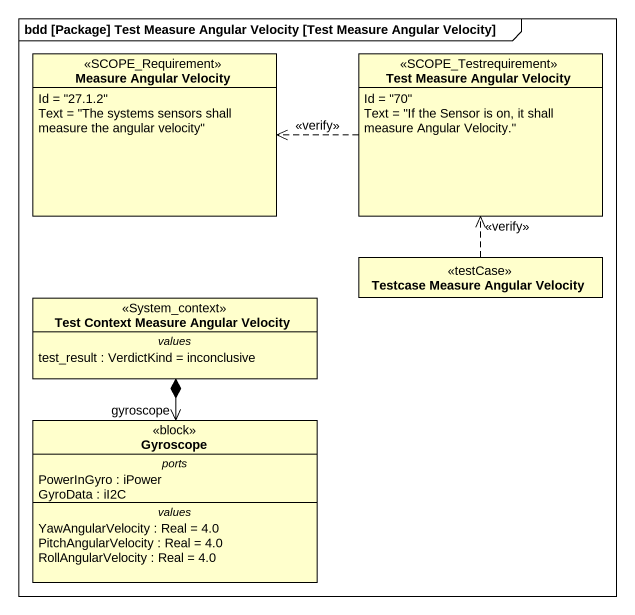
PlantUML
@startuml
mainframe bdd [Package] Test Measure Angular Velocity [Test Measure Angular Velocity]
hide circle
hide empty members
class "Measure Angular Velocity" as Measure_Angular_Velocity <<SCOPE_Requirement>> {
  Id = "27.1.2"
  Text = "The systems sensors shall measure the angular velocity"
}
class "Test Measure Angular Velocity" as Test_Measure_Angular <<SCOPE_Testrequirement>> {
  Id = "70"
  Text = "If the Sensor is on, it shall measure Angular Velocity."
}
class "Testcase Measure Angular Velocity" as Testcase_Measure_Angular <<testCase>>
class "Test Context Measure Angular Velocity" as Test_Context_Measure <<System_context>> {
  -- values --
  test_result : VerdictKind = inconclusive
}
class Gyroscope <<block>> {
  -- ports --
  PowerInGyro : iPower
  GyroData : iI2C
  -- values --
  YawAngularVelocity : Real = 4.0
  PitchAngularVelocity : Real = 4.0
  RollAngularVelocity : Real = 4.0
}
Test_Measure_Angular .left.> Measure_Angular_Velocity : <<verify>>
Testcase_Measure_Angular .up.> Test_Measure_Angular : <<verify>>
Test_Context_Measure *--> "gyroscope" Gyroscope
@enduml
